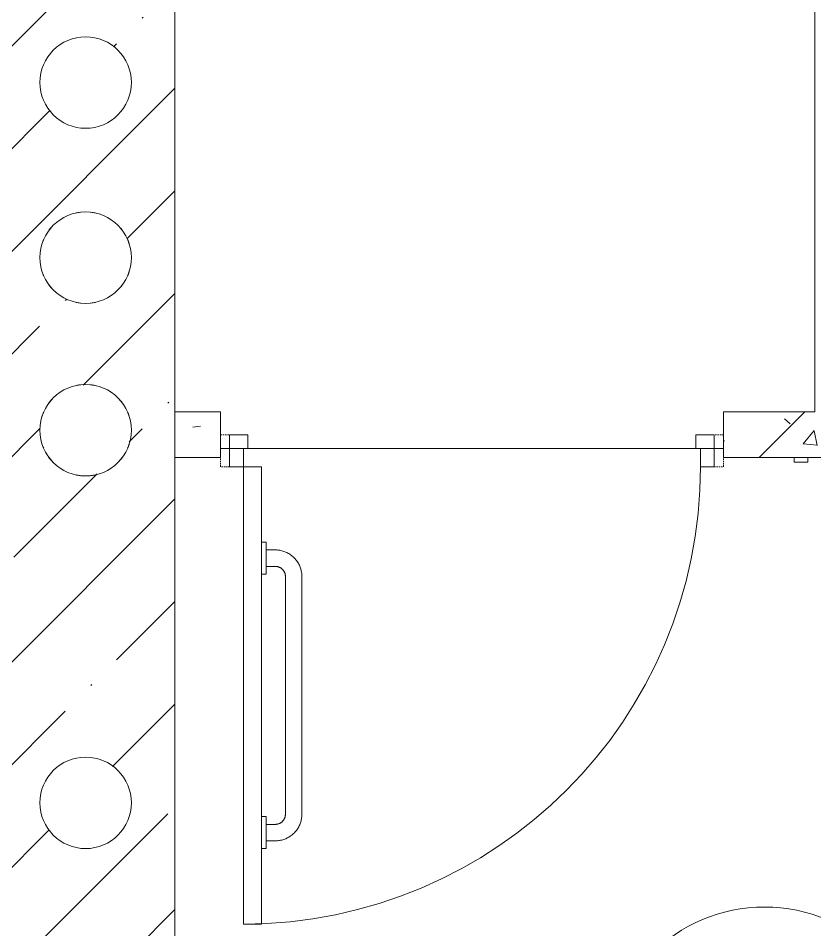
# Model space of a CAD drawing. Header units: millimetres. Extents: x -515342 to 330399, y -224905 to 507333.
# Drawn here: x -285379 to -283637, y 378107 to 380100 of the extents above; entities that cross this region are included whole.
import ezdxf

# ---------------------------------------------------------------- set-up
doc = ezdxf.new("R2010")
doc.units = ezdxf.units.MM
doc.linetypes.add('ASVP_Невидимые', pattern=[5, 3, -2])
for name, color, linetype, lineweight in [('Двери', 7, 'Continuous', 0), ('Марки помещений', 7, 'Continuous', 0), ('Перекрытие', 7, 'Continuous', 0), ('Сантехника', 7, 'Continuous', 0), ('Стены внутренние', 7, 'Continuous', 0), ('Стены несущие', 7, 'Continuous', 0), ('Стены перегородки', 7, 'Continuous', 0), ('Стены штриховка', 7, 'Continuous', 0)]:
    doc.layers.add(name, color=color, linetype=linetype, lineweight=lineweight)

# ---------------------------------------------------------------- blocks, each defined once
blk = doc.blocks.new('Дверь_Деревянная_1 полотно - АР_Дверь_Санузел_1000х2000h_полотно__Г_Л-9794261-О_АР_П_4__10_050_План 4 этажа')
at = {"layer": 'Двери', "lineweight": 18}
for p, q in [((500, 1070), (460, 1070)), ((460, 905), (460, 1070)), ((500, 70), (500, 1070)), ((460, 305), (460, 835)), ((460, 70), (460, 235)), ((-530, 70), (-500, 70)), ((-530, 70), (-530, 0)), ((-500, 30), (-500, 70)), ((460, 70), (500, 70)), ((530, 70), (500, 70)), ((500, 30), (500, 70)), ((530, 70), (530, 0)), ((-500, 30), (-490, 30)), ((-490, 0), (-490, 30)), ((500, 30), (490, 30)), ((490, 0), (490, 30)), ((-530, 0), (-490, 0)), ((530, 0), (490, 0))]:
    blk.add_line(p, q, dxfattribs=at)
at = {"layer": 'Двери', "linetype": 'ASVP_Невидимые', "lineweight": 18}
for p, q in [((-550, 70), (-550, 50)), ((-530, 70), (-550, 70)), ((530, 70), (550, 70)), ((550, 70), (550, 50)), ((-550, 0), (-530, 0)), ((550, 0), (530, 0))]:
    blk.add_line(p, q, dxfattribs=at)
at = {"layer": 'Двери', "lineweight": 18}
blk.add_arc((500, 70), 1000, 90, 180, dxfattribs=at)
blk = doc.blocks.new('МГН_Санузел_Поручень горизонтальный - АР_Сантехнические приборы_МГН_Поручень горизонтальный_на дверь-10674815-О_АР_П_4__10_050_План 4 этажа')
at = {"layer": 'Сантехника'}
for p, q in [((-595.8, 88), (-1115.8, 88)), ((-1115.8, 52), (-595.8, 52)), ((-1173.8, 30), (-1173.8, 10)), ((-1137.8, 10), (-1137.8, 30)), ((-573.8, 30), (-573.8, 10)), ((-537.8, 10), (-537.8, 30)), ((-1190.8, 10), (-1190.8, 0)), ((-1190.8, 10), (-1155.8, 10)), ((-1155.8, 0), (-1190.8, 0)), ((-1155.8, 10), (-1120.8, 10)), ((-1120.8, 0), (-1155.8, 0)), ((-1120.8, 0), (-1120.8, 10)), ((-590.8, 10), (-590.8, 0)), ((-590.8, 10), (-555.8, 10)), ((-555.8, 10), (-520.8, 10)), ((-520.8, 0), (-520.8, 10)), ((-555.8, 0), (-590.8, 0)), ((-520.8, 0), (-555.8, 0))]:
    blk.add_line(p, q, dxfattribs=at)
at = {"layer": 'Сантехника', "flags": 128}
for points in [[(-1115.8, 88), (-1118.1, 88), (-1120.4, 87.8), (-1122.7, 87.6), (-1125, 87.3), (-1127.3, 86.8), (-1129.6, 86.3), (-1131.8, 85.7), (-1134, 85.1), (-1136.2, 84.3), (-1138.4, 83.4), (-1140.5, 82.5), (-1142.6, 81.4), (-1144.6, 80.3), (-1146.6, 79.1), (-1148.5, 77.9), (-1150.4, 76.5), (-1152.3, 75.1), (-1154, 73.6), (-1155.8, 72), (-1157.4, 70.4), (-1159, 68.7), (-1160.5, 67), (-1161.9, 65.1), (-1163.3, 63.3), (-1164.6, 61.3), (-1165.8, 59.4), (-1166.9, 57.3), (-1168, 55.3), (-1169, 53.2), (-1169.9, 51), (-1170.7, 48.8), (-1171.4, 46.6), (-1172, 44.4), (-1172.5, 42.1), (-1173, 39.9), (-1173.3, 37.6), (-1173.6, 35.3), (-1173.7, 32.9), (-1173.8, 30.6), (-1173.8, 30)], [(-537.8, 30), (-537.8, 32.3), (-538, 34.6), (-538.2, 36.9), (-538.5, 39.2), (-539, 41.5), (-539.5, 43.8), (-540.1, 46), (-540.7, 48.2), (-541.5, 50.4), (-542.4, 52.6), (-543.3, 54.7), (-544.3, 56.8), (-545.5, 58.8), (-546.7, 60.8), (-547.9, 62.7), (-549.3, 64.6), (-550.7, 66.5), (-552.2, 68.2), (-553.8, 70), (-555.4, 71.6), (-557.1, 73.2), (-558.8, 74.7), (-560.7, 76.1), (-562.5, 77.5), (-564.5, 78.8), (-566.4, 80), (-568.5, 81.2), (-570.5, 82.2), (-572.6, 83.2), (-574.8, 84.1), (-577, 84.9), (-579.2, 85.6), (-581.4, 86.2), (-583.7, 86.7), (-585.9, 87.2), (-588.2, 87.5), (-590.5, 87.8), (-592.9, 87.9), (-595.2, 88), (-595.8, 88)], [(-1137.8, 30), (-1137.8, 30.9), (-1137.7, 31.8), (-1137.6, 32.6), (-1137.5, 33.5), (-1137.4, 34.4), (-1137.2, 35.2), (-1136.9, 36.1), (-1136.7, 36.9), (-1136.4, 37.8), (-1136.1, 38.6), (-1135.7, 39.4), (-1135.3, 40.2), (-1134.9, 40.9), (-1134.4, 41.7), (-1134, 42.4), (-1133.4, 43.1), (-1132.9, 43.8), (-1132.3, 44.5), (-1131.7, 45.2), (-1131.1, 45.8), (-1130.5, 46.4), (-1129.8, 47), (-1129.1, 47.5), (-1128.4, 48), (-1127.7, 48.5), (-1126.9, 49), (-1126.2, 49.4), (-1125.4, 49.8), (-1124.6, 50.2), (-1123.8, 50.5), (-1122.9, 50.8), (-1122.1, 51.1), (-1121.3, 51.3), (-1120.4, 51.5), (-1119.5, 51.7), (-1118.7, 51.8), (-1117.8, 51.9), (-1116.9, 52), (-1116, 52), (-1115.8, 52)], [(-595.8, 52), (-594.9, 52), (-594, 51.9), (-593.2, 51.8), (-592.3, 51.7), (-591.4, 51.6), (-590.6, 51.4), (-589.7, 51.1), (-588.9, 50.9), (-588, 50.6), (-587.2, 50.3), (-586.4, 49.9), (-585.6, 49.5), (-584.9, 49.1), (-584.1, 48.6), (-583.4, 48.2), (-582.7, 47.6), (-582, 47.1), (-581.3, 46.5), (-580.6, 45.9), (-580, 45.3), (-579.4, 44.7), (-578.8, 44), (-578.3, 43.3), (-577.8, 42.6), (-577.3, 41.9), (-576.8, 41.1), (-576.4, 40.4), (-576, 39.6), (-575.6, 38.8), (-575.3, 38), (-575, 37.1), (-574.7, 36.3), (-574.5, 35.5), (-574.3, 34.6), (-574.1, 33.7), (-574, 32.9), (-573.9, 32), (-573.8, 31.1), (-573.8, 30.2), (-573.8, 30)]]:
    blk.add_lwpolyline(points, dxfattribs=at)
blk = doc.blocks.new('2D_МГН_Санузел_Аксессуары - АР_Сантехнические приборы_Система вызова помощи в санузел-10688760-О_АР_П_4__10_050_План 4 этажа')
at = {"layer": 'Сантехника'}
for p, q in [((-124.1, 50), (-124.1, 60)), ((-124.1, 60), (-94.1, 60)), ((-94.1, 60), (-94.1, 50))]:
    blk.add_line(p, q, dxfattribs=at)
blk = doc.blocks.new('ASVP_Марка_Помещение_ДваЗначения - Номер Площадь-685795-О_АР_П_4__10_050_План 4 этажа')
at = {"layer": 'Марки помещений'}
blk.add_circle((0, 0), 3.5, dxfattribs=at)

msp = doc.modelspace()

# ---------------------------------------------------------------- hatches: boundary and pattern name
at = {"layer": 'Стены внутренние'}
h = msp.add_hatch(dxfattribs=at)
h.set_pattern_fill('FP_1', color=256, style=0, pattern_type=2)
h.set_pattern_definition([(45, (-374461.9, 375834.5), (-224.5064, 224.5064), []), (45, (-374237.38, 375834.5), (-224.5064, 224.5064), [396.875, -79.375, 3.353, -76.022])])
h.paths.add_polyline_path([(-285036.8897, 376034.4886), (-285036.8897, 382039.4886), (-285426.8897, 382039.4886), (-285426.8897, 376034.4886)])
h.paths.add_polyline_path([(-285249.2545, 376721.0078), (-285281.8897, 376732.886), (-285308.4942, 376755.2098), (-285325.859, 376785.2865), (-285331.8897, 376819.4886), (-285325.859, 376853.6906), (-285308.4942, 376883.7673), (-285281.8897, 376906.0911), (-285249.2545, 376917.9693), (-285214.5249, 376917.9693), (-285181.8897, 376906.0911), (-285155.2853, 376883.7673), (-285137.9205, 376853.6906), (-285131.8897, 376819.4886), (-285137.9205, 376785.2865), (-285155.2853, 376755.2098), (-285181.8897, 376732.886), (-285214.5249, 376721.0078)])
h.paths.add_polyline_path([(-285249.2545, 377091.0078), (-285281.8897, 377102.886), (-285308.4942, 377125.2098), (-285325.859, 377155.2865), (-285331.8897, 377189.4886), (-285325.859, 377223.6906), (-285308.4942, 377253.7673), (-285281.8897, 377276.0911), (-285249.2545, 377287.9693), (-285214.5249, 377287.9693), (-285181.8897, 377276.0911), (-285155.2853, 377253.7673), (-285137.9205, 377223.6906), (-285131.8897, 377189.4886), (-285137.9205, 377155.2865), (-285155.2853, 377125.2098), (-285181.8897, 377102.886), (-285214.5249, 377091.0078)])
h.paths.add_polyline_path([(-285214.5249, 377476.0078), (-285249.2545, 377476.0078), (-285281.8897, 377487.886), (-285308.4942, 377510.2098), (-285325.859, 377540.2865), (-285331.8897, 377574.4886), (-285325.859, 377608.6906), (-285308.4942, 377638.7673), (-285281.8897, 377661.0911), (-285249.2545, 377672.9693), (-285214.5249, 377672.9693), (-285181.8897, 377661.0911), (-285155.2853, 377638.7673), (-285137.9205, 377608.6906), (-285131.8897, 377574.4886), (-285137.9205, 377540.2865), (-285155.2853, 377510.2098), (-285181.8897, 377487.886)])
h.paths.add_polyline_path([(-285249.2545, 377901.0078), (-285281.8897, 377912.886), (-285308.4942, 377935.2098), (-285325.859, 377965.2865), (-285331.8897, 377999.4886), (-285325.859, 378033.6906), (-285308.4942, 378063.7673), (-285281.8897, 378086.0911), (-285249.2545, 378097.9693), (-285214.5249, 378097.9693), (-285181.8897, 378086.0911), (-285155.2853, 378063.7673), (-285137.9205, 378033.6906), (-285131.8897, 377999.4886), (-285137.9205, 377965.2865), (-285155.2853, 377935.2098), (-285181.8897, 377912.886), (-285214.5249, 377901.0078)])
h.paths.add_polyline_path([(-285214.5249, 378286.0078), (-285249.2545, 378286.0078), (-285281.8897, 378297.886), (-285308.4942, 378320.2098), (-285325.859, 378350.2865), (-285331.8897, 378384.4886), (-285325.859, 378418.6906), (-285308.4942, 378448.7673), (-285281.8897, 378471.0911), (-285249.2545, 378482.9693), (-285214.5249, 378482.9693), (-285181.8897, 378471.0911), (-285155.2853, 378448.7673), (-285137.9205, 378418.6906), (-285131.8897, 378384.4886), (-285137.9205, 378350.2865), (-285155.2853, 378320.2098), (-285181.8897, 378297.886)])
h.paths.add_polyline_path([(-285249.2545, 379100.8217), (-285281.8897, 379112.7), (-285308.4942, 379135.0237), (-285325.859, 379165.1005), (-285331.8897, 379199.3025), (-285325.859, 379233.5045), (-285308.4942, 379263.5813), (-285281.8897, 379285.905), (-285249.2545, 379297.7833), (-285214.5249, 379297.7833), (-285181.8897, 379285.905), (-285155.2853, 379263.5813), (-285137.9205, 379233.5045), (-285131.8897, 379199.3025), (-285137.9205, 379165.1005), (-285155.2853, 379135.0237), (-285181.8897, 379112.7), (-285214.5249, 379100.8217)])
h.paths.add_polyline_path([(-285249.2545, 379478.1194), (-285281.8897, 379489.9976), (-285308.4942, 379512.3214), (-285325.859, 379542.3982), (-285331.8897, 379576.6002), (-285325.859, 379610.8022), (-285308.4942, 379640.8789), (-285281.8897, 379663.2027), (-285249.2545, 379675.081), (-285214.5249, 379675.081), (-285181.8897, 379663.2027), (-285155.2853, 379640.8789), (-285137.9205, 379610.8022), (-285131.8897, 379576.6002), (-285137.9205, 379542.3982), (-285155.2853, 379512.3214), (-285181.8897, 379489.9976), (-285214.5249, 379478.1194)])
h.paths.add_polyline_path([(-285249.2545, 379861.0078), (-285281.8897, 379872.886), (-285308.4942, 379895.2098), (-285325.859, 379925.2865), (-285331.8897, 379959.4886), (-285325.859, 379993.6906), (-285308.4942, 380023.7673), (-285281.8897, 380046.0911), (-285249.2545, 380057.9693), (-285214.5249, 380057.9693), (-285181.8897, 380046.0911), (-285155.2853, 380023.7673), (-285137.9205, 379993.6906), (-285131.8897, 379959.4886), (-285137.9205, 379925.2865), (-285155.2853, 379895.2098), (-285181.8897, 379872.886), (-285214.5249, 379861.0078)])
h.paths.add_polyline_path([(-285214.5249, 380286.0078), (-285249.2545, 380286.0078), (-285281.8897, 380297.886), (-285308.4942, 380320.2098), (-285325.859, 380350.2865), (-285331.8897, 380384.4886), (-285325.859, 380418.6906), (-285308.4942, 380448.7673), (-285281.8897, 380471.0911), (-285249.2545, 380482.9693), (-285214.5249, 380482.9693), (-285181.8897, 380471.0911), (-285155.2853, 380448.7673), (-285137.9205, 380418.6906), (-285131.8897, 380384.4886), (-285137.9205, 380350.2865), (-285155.2853, 380320.2098), (-285181.8897, 380297.886)])
h.paths.add_polyline_path([(-285214.5249, 380641.0078), (-285249.2545, 380641.0078), (-285281.8897, 380652.886), (-285308.4942, 380675.2098), (-285325.859, 380705.2865), (-285331.8897, 380739.4886), (-285325.859, 380773.6906), (-285308.4942, 380803.7673), (-285281.8897, 380826.0911), (-285249.2545, 380837.9693), (-285214.5249, 380837.9693), (-285181.8897, 380826.0911), (-285155.2853, 380803.7673), (-285137.9205, 380773.6906), (-285131.8897, 380739.4886), (-285137.9205, 380705.2865), (-285155.2853, 380675.2098), (-285181.8897, 380652.886)])
h.paths.add_polyline_path([(-285249.2545, 381096.0078), (-285281.8897, 381107.886), (-285308.4942, 381130.2098), (-285325.859, 381160.2865), (-285331.8897, 381194.4886), (-285325.859, 381228.6906), (-285308.4942, 381258.7673), (-285281.8897, 381281.0911), (-285249.2545, 381292.9693), (-285214.5249, 381292.9693), (-285181.8897, 381281.0911), (-285155.2853, 381258.7673), (-285137.9205, 381228.6906), (-285131.8897, 381194.4886), (-285137.9205, 381160.2865), (-285155.2853, 381130.2098), (-285181.8897, 381107.886), (-285214.5249, 381096.0078)])
h.paths.add_polyline_path([(-285214.5249, 381481.0078), (-285249.2545, 381481.0078), (-285281.8897, 381492.886), (-285308.4942, 381515.2098), (-285325.859, 381545.2865), (-285331.8897, 381579.4886), (-285325.859, 381613.6906), (-285308.4942, 381643.7673), (-285281.8897, 381666.0911), (-285249.2545, 381677.9693), (-285214.5249, 381677.9693), (-285181.8897, 381666.0911), (-285154.8295, 381642.978), (-285137.9205, 381613.6906), (-285131.8897, 381579.4886), (-285137.9205, 381545.2865), (-285155.2853, 381515.2098), (-285181.8897, 381492.886)])
h.paths.add_polyline_path([(-285214.5249, 381796.9885), (-285249.2545, 381796.9885), (-285281.8897, 381808.8668), (-285308.4942, 381831.1905), (-285325.859, 381861.2673), (-285331.8897, 381895.4693), (-285325.859, 381929.6713), (-285308.4942, 381959.7481), (-285281.8897, 381982.0718), (-285249.2545, 381993.9501), (-285214.5249, 381993.9501), (-285181.8897, 381982.0718), (-285155.2853, 381959.7481), (-285137.9205, 381929.6713), (-285131.8897, 381895.4693), (-285137.9205, 381861.2673), (-285155.2853, 381831.1905), (-285181.8897, 381808.8668)])
h = msp.add_hatch(dxfattribs=at)
h.set_pattern_fill('FP_3', color=256, style=0, pattern_type=2)
h.set_pattern_definition([(45, (-374461.89, 375834.49), (-141.42136, 141.42136), [])])
h.paths.add_polyline_path([(-281536.8897, 379139.4886), (-281536.8897, 379239.4886), (-283836.8897, 379239.4886), (-283836.8897, 379139.4886), (-281553.9857, 379139.4886)])
h.paths.add_polyline_path([(-285036.8897, 379139.4886), (-284936.8897, 379139.4886), (-284936.8897, 379239.4886), (-285036.8897, 379239.4886), (-285036.8897, 379141.715)])
h = msp.add_hatch(dxfattribs=at)
h.set_pattern_fill('FP_4', color=256, style=0, pattern_type=2)
h.set_pattern_definition([(50, (-374461.9, 375834.5), (364.3679, -31.8783), [38.1, -419.1]), (355, (-374461.9, 375834.5), (-70.4859, 382.1133), [30.48, -335.28]), (100.451, (-374431.53, 375831.83), (293.885, 350.2334), [32.38, -356.18]), (46.184, (-374461.9, 375936.1), (542.1585, -84.0858), [57.15, -628.65]), (96.636, (-374416.7, 375929.1), (474.805, 494.8554), [48.57, -534.27]), (351.184, (-374461.9, 375936.1), (474.8102, 494.85), [45.72, -502.92]), (21, (-374411.1, 375910.7), (303.2285, -204.5305), [38.1, -419.1]), (326, (-374411.1, 375910.7), (123.6039, 368.376), [30.48, -335.28]), (71.451, (-374385.82, 375893.64), (426.8341, 163.8427), [32.38, -356.18]), (37.5, (-374461.89, 375834.49), (6.17665, 169.11015), [16.764, -314.452, 16.764, -323.596, -336.55]), (37.5, (-374461.89, 375834.49), (6.17665, 169.11015), [-671.576, 16.764, -319.786]), (7.5, (-374461.89, 375834.49), (133.63888, 200.3615), [16.764, -177.292, 16.764, -306.832, -128.27]), (7.5, (-374461.89, 375834.49), (133.63888, 200.3615), [-517.652, 16.764, -111.506]), (327.5, (-374575.17, 375834.49), (271.18182, -11.45836), [16.764, -110.236, 16.764, -379.476, -525.78]), (327.5, (-374575.17, 375834.49), (271.18182, -11.45836), [-523.24, 16.764, -509.016]), (317.5, (-374625.97, 375834.5), (296.2585, 50.85285), [16.764, -148.336, 16.764, -246.38, -373.38]), (317.5, (-374625.97, 375834.5), (296.2585, 50.85285), [-428.244, 16.764, -356.616])])
h.paths.add_polyline_path([(-281536.8897, 379139.4886), (-281536.8897, 379239.4886), (-283836.8897, 379239.4886), (-283836.8897, 379139.4886), (-281553.9857, 379139.4886)])
h.paths.add_polyline_path([(-285036.8897, 379139.4886), (-284936.8897, 379139.4886), (-284936.8897, 379239.4886), (-285036.8897, 379239.4886), (-285036.8897, 379141.715)])

# ---------------------------------------------------------------- linework, layer by layer
at = {"layer": 'Перекрытие'}
msp.add_line((-283836.8897, 379159.4886), (-284936.8897, 379159.4886), dxfattribs=at)
at = {"layer": 'Стены внутренние'}
for centre, start, end in [((-285231.8897, 379576.6002), 96.6878718, 101.9770284), ((-285231.8897, 379576.6002), 78.0229716, 83.3121282), ((-285231.8897, 379576.6002), 138.0229716, 143.3121282), ((-285231.8897, 379576.6002), 36.6878718, 41.9770284), ((-285231.8897, 379576.6002), 156.6878718, 161.9770284), ((-285231.8897, 379576.6002), 18.0229716, 23.3121282), ((-285231.8897, 379576.6002), 198.0229716, 203.3121282), ((-285231.8897, 379576.6002), 336.6878718, 341.9770284), ((-285231.8897, 379576.6002), 216.6878718, 221.9770284), ((-285231.8897, 379576.6002), 318.0229716, 323.3121282), ((-285231.8897, 379576.6002), 258.0229716, 263.3121282), ((-285231.8897, 379576.6002), 276.6878718, 281.9770284), ((-285231.8897, 379199.3025), 96.6878718, 101.9770284), ((-285231.8897, 379199.3025), 78.0229716, 83.3121282), ((-285231.8897, 379199.3025), 138.0229716, 143.3121282), ((-285231.8897, 379199.3025), 36.6878718, 41.9770284), ((-285231.8897, 379199.3025), 156.6878718, 161.9770284), ((-285231.8897, 379199.3025), 18.0229716, 23.3121282), ((-285231.8897, 379199.3025), 198.0229716, 203.3121282), ((-285231.8897, 379199.3025), 336.6878718, 341.9770284), ((-285231.8897, 379199.3025), 216.6878718, 221.9770284), ((-285231.8897, 379199.3025), 318.0229716, 323.3121282), ((-285231.8897, 379199.3025), 258.0229716, 263.3121282), ((-285231.8897, 379199.3025), 276.6878718, 281.9770284)]:
    msp.add_arc(centre, 100, start, end, dxfattribs=at)
at = {"layer": 'Стены несущие'}
for p, q in [((-285036.8897, 379239.4886), (-285036.8897, 382429.4886)), ((-285036.8897, 376034.4886), (-285036.8897, 379139.4886))]:
    msp.add_line(p, q, dxfattribs=at)
for centre, start, end in [((-285231.8897, 379959.4886), 0, 180), ((-285231.8897, 379959.4886), 180, 0), ((-285231.8897, 379576.6002), 0, 180), ((-285231.8897, 379576.6002), 180, 0), ((-285231.8897, 379199.3025), 0, 180), ((-285231.8897, 379199.3025), 180, 0), ((-285231.8897, 378384.4886), 0, 180), ((-285231.8897, 378384.4886), 180, 0)]:
    msp.add_arc(centre, 100, start, end, dxfattribs=at)
at = {"layer": 'Стены перегородки'}
for p, q in [((-283636.8897, 380439.4886), (-283636.8897, 379239.4886)), ((-284936.8897, 379239.4886), (-285036.8897, 379239.4886)), ((-284936.8897, 379139.4886), (-284936.8897, 379239.4886)), ((-283636.8897, 379239.4886), (-283836.8897, 379239.4886)), ((-283836.8897, 379239.4886), (-283836.8897, 379139.4886)), ((-285036.8897, 379139.4886), (-284936.8897, 379139.4886)), ((-283836.8897, 379139.4886), (-282436.8897, 379139.4886))]:
    msp.add_line(p, q, dxfattribs=at)
at = {"layer": 'Стены штриховка'}
msp.add_line((-285036.8897, 379239.4886), (-285036.8897, 379139.4886), dxfattribs=at)

# ---------------------------------------------------------------- block references
at = {"layer": 'Двери', "rotation": 180}
msp.add_blockref('Дверь_Деревянная_1 полотно - АР_Дверь_Санузел_1000х2000h_полотно__Г_Л-9794261-О_АР_П_4__10_050_План 4 этажа', (-284386.8897, 379189.4886), dxfattribs=at)
at = {"layer": 'Марки помещений', "xscale": 99.99999999999993, "yscale": 99.99999999999993, "zscale": 99.99999999999993}
msp.add_blockref('ASVP_Марка_Помещение_ДваЗначения - Номер Площадь-685795-О_АР_П_4__10_050_План 4 этажа', (-283746.6222, 377806.7523), dxfattribs=at)
at = {"layer": 'Сантехника'}
for name, p, rotation in [('2D_МГН_Санузел_Аксессуары - АР_Сантехнические приборы_Система вызова помощи в санузел-10688760-О_АР_П_4__10_050_План 4 этажа', (-283775.9643, 379189.4886), 180), ('МГН_Санузел_Поручень горизонтальный - АР_Сантехнические приборы_МГН_Поручень горизонтальный_на дверь-10674815-О_АР_П_4__10_050_План 4 этажа', (-284846.8897, 377763.6929), 269.9999999999995)]:
    msp.add_blockref(name, p, dxfattribs=dict(at, rotation=rotation))

doc.saveas('drawing.dxf')
